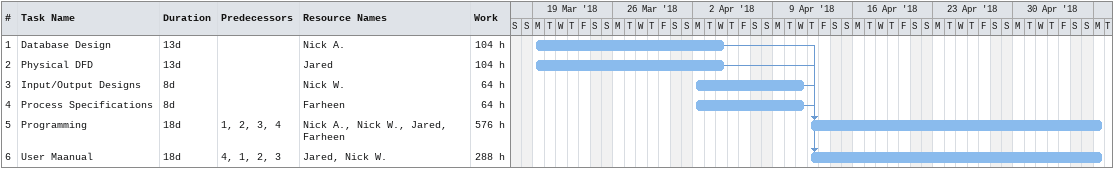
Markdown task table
| ID | Task | Duration | Start | Finish | Predecessors | Resources | Work (h) |
|---|---|---|---|---|---|---|---|
| 1 | Database Design | 13d | 2018-03-19 | 2018-04-04 |  | Nick A. | 104 |
| 2 | Physical DFD | 13d | 2018-03-19 | 2018-04-04 |  | Jared | 104 |
| 3 | Input/Output Designs | 8d | 2018-04-02 | 2018-04-11 |  | Nick W. | 64 |
| 4 | Process Specifications | 8d | 2018-04-02 | 2018-04-11 |  | Farheen | 64 |
| 5 | Programming | 18d | 2018-04-12 | 2018-05-07 | 1, 2, 3, 4 | Nick A., Nick W., Jared, Farheen | 576 |
| 6 | User Maanual | 18d | 2018-04-12 | 2018-05-07 | 4, 1, 2, 3 | Jared, Nick W. | 288 |
